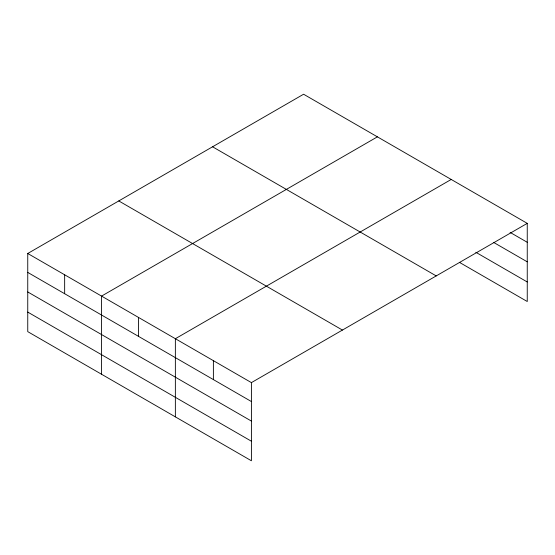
<?xml version="1.0" encoding="UTF-8"?>
<svg xmlns="http://www.w3.org/2000/svg" width="555" height="555" viewBox="0 0 555 555"><rect width="100%" height="100%" fill="white"/><g stroke="black" fill="none" stroke-linecap="round" stroke-linejoin="round"><path stroke-width="0.83" d="M527.25 223.36L303.592 94.232L27.75 253.489L27.75 331.64L251.408 460.768L251.408 382.617L527.25 223.36L527.25 301.511L459.408 262.342M377.4 136.849L101.558 296.099L101.558 374.25M451.208 179.459L175.366 338.716L175.366 416.861M510.1 232.385L527.25 242.285M493.7 242.459L527.25 261.828M475.808 252.268L527.25 281.968M212.565 146.791L436.223 275.918M118.777 200.938L342.435 330.065M27.75 253.489L251.408 382.617M27.75 272.415L251.408 401.542M27.75 291.958L251.408 421.085M27.75 312.09L251.408 441.218M213.384 360.667L213.384 379.585M138.459 317.411L138.459 336.33M64.651 274.794L64.651 293.72"/></g></svg>
